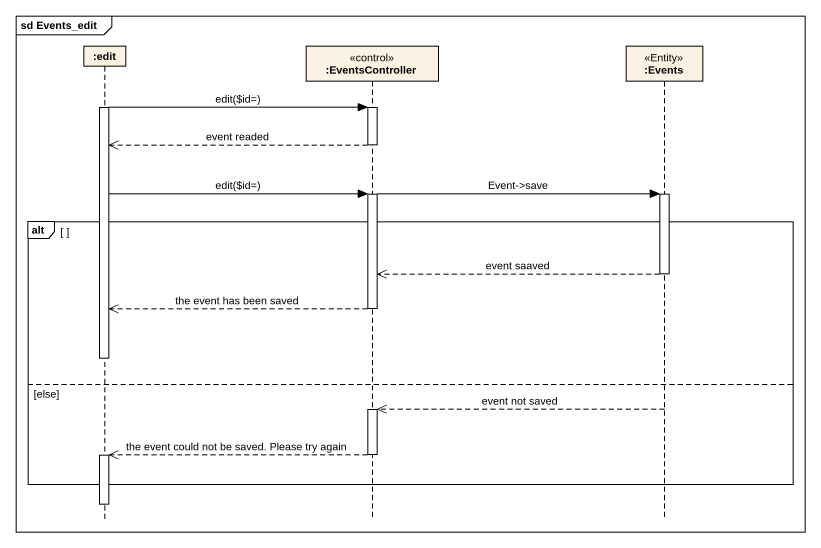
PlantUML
@startuml
mainframe sd Events_edit
hide footbox
participant ":edit" as edit
participant ":EventsController" as EventsController <<control>>
participant ":Events" as Events <<Entity>>

activate edit
edit -> EventsController : edit(~$id=)
activate EventsController
EventsController -->> edit : event readed
deactivate EventsController
edit -> EventsController : edit(~$id=)
EventsController -> Events : Event->save
activate EventsController
activate Events
alt
  Events -->> EventsController : event saaved
  deactivate Events
  EventsController -->> edit : the event has been saved
  deactivate EventsController
  deactivate edit
else else
  Events -->> EventsController : event not saved
  activate EventsController
  EventsController -->> edit : the event could not be saved. Please try again
  deactivate EventsController
  activate edit
end
deactivate edit
@enduml
